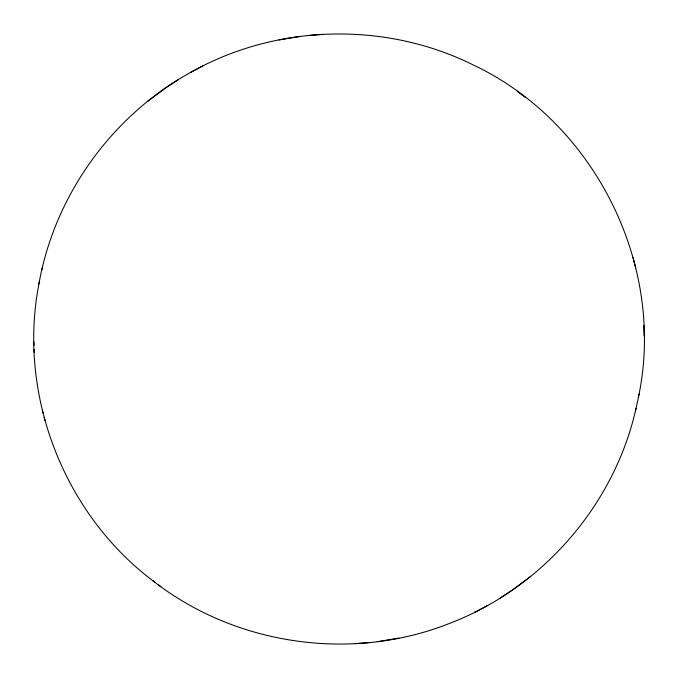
<?xml version="1.0" encoding="UTF-8"?>
<svg xmlns="http://www.w3.org/2000/svg" width="678" height="678" viewBox="0 0 678 678"><rect width="100%" height="100%" fill="white"/><g stroke="black" fill="none" stroke-linecap="round" stroke-linejoin="round"><path stroke-width="1.02" d="M39.502 281.099C16.501 392.689 63.359 514.695 155.016 582.326M638.498 396.901C666.271 265.674 594.775 122.286 473.498 65.088C385.333 21.06 276.022 23.976 190.306 72.571C111.726 115.93 54.537 195.544 38.909 283.972M41.96 269.675L42.536 266.878M152.669 580.571C234.851 645.159 350.992 662.05 448.26 623.896C541.366 588.843 614.387 505.542 636.04 408.326M635.464 411.122L639.091 394.028M147.389 101.59L165.678 87.928L177.806 79.953M530.611 576.41L512.322 590.072L500.195 598.047M203.146 65.791L190.306 72.571M474.854 612.209L487.694 605.429M279.099 39.926L299.99 36.417M398.901 638.074L378.01 641.583M308.1 35.51L322.711 34.358M369.9 642.49L355.289 643.642M525.331 97.429L517.161 91.327M158.533 584.945L160.839 586.673M635.667 267.793L632.989 257.445M42.333 410.207L43.189 413.495M44.155 417.267L45.011 420.555M644.092 335.991L643.778 325.465M33.908 342.009L34.027 345.229M34.103 349.28L34.222 352.535"/></g></svg>
